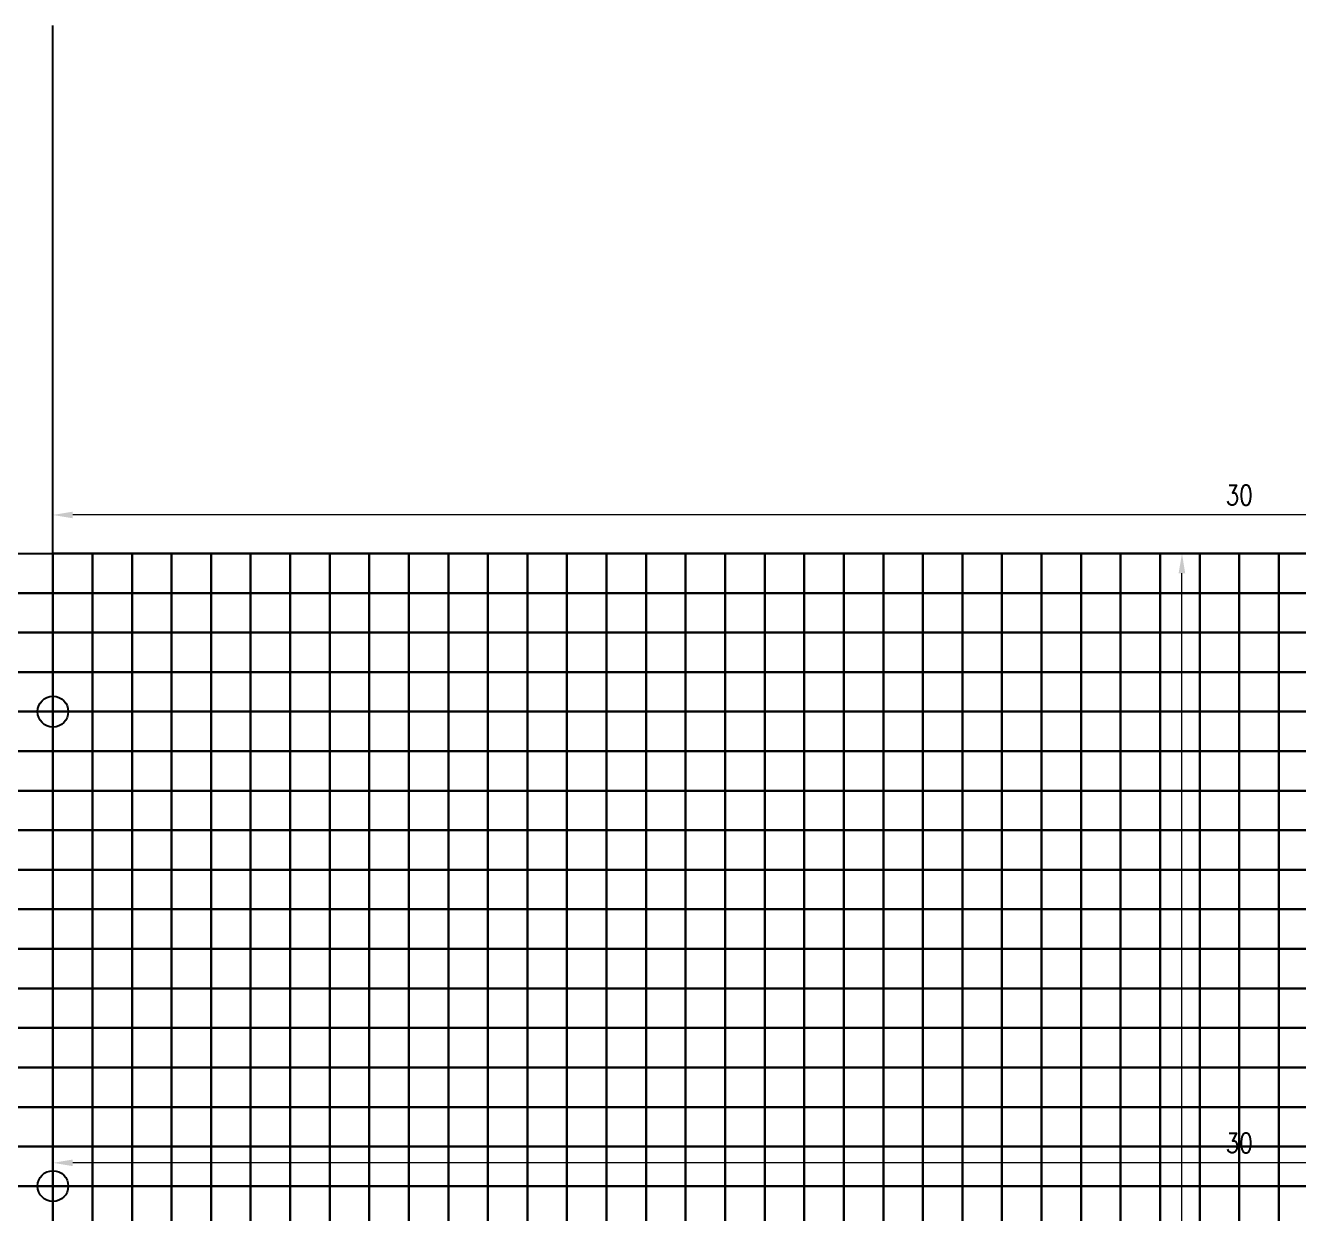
# Model space of a CAD drawing. Header units: millimetres. Extents: x -66 to 79, y -30 to 113.
# Drawn here: x -30.35 to -14.25, y 98.3 to 113.33 of the extents above; entities that cross this region are included whole.
import ezdxf

# ---------------------------------------------------------------- set-up
doc = ezdxf.new("R2010")
doc.units = ezdxf.units.MM
doc.layers.get('Defpoints').update_dxf_attribs({"color": 181})
doc.layers.add('Main_blokcs', color=3, linetype='Continuous')
doc.styles.add('ROMANS', font='ROMANS.shx', dxfattribs={"width": 0.8})
doc.dimstyles.new('DIM_0.1', dxfattribs={"dimscale": 0.1, "dimtxt": 2.5, "dimasz": 2.5, "dimexe": 1.25, "dimexo": 1.25, "dimgap": 1.25, "dimtad": 1, "dimdec": 3, "dimzin": 11, "dimdsep": 46, "dimtxsty": 'ROMANS', "dimcen": 0, "dimclrd": 1, "dimclre": 1, "dimclrt": 7, "dimadec": 4, "dimazin": 3, "dimtfac": 1, "dimtdec": 3, "dimtofl": 0, "dimtmove": 2, "dimatfit": 3, "dimfxl": 1, "dimfrac": 2, "dimtolj": 1, "dimtzin": 11, "dimlwd": 0, "dimlwe": 0, "dimarcsym": 0})

# ---------------------------------------------------------------- blocks, each defined once
blk = doc.blocks.new('*D11')
at = {"color": 1, "lineweight": 0, "transparency": 16777216}
for p, q in [((-15.125, 106.651), (-15.849, 106.651)), ((-15.724, 76.401), (-15.724, 106.401)), ((-15.125, 76.151), (-15.849, 76.151))]:
    blk.add_line(p, q, dxfattribs=at)
at = {"color": 1, "transparency": 16777216}
for points in [[(-15.766, 106.401), (-15.683, 106.401), (-15.724, 106.651)], [(-15.766, 76.401), (-15.683, 76.401), (-15.724, 76.151)]]:
    blk.add_solid(points, dxfattribs=at)
at = {"layer": 'Defpoints', "color": 0, "transparency": 16777216}
for p in [(-15.724, 106.651), (-15, 106.651), (-15, 76.151)]:
    blk.add_point(p, dxfattribs=at)
at = {"color": 7, "transparency": 16777216, "insert": (-15.974, 91.401), "char_height": 0.25, "attachment_point": 5, "rotation": 90, "style": 'ROMANS'}
blk.add_mtext('\\A1;30.5', dxfattribs=at)
blk = doc.blocks.new('*D28')
at = {"color": 1, "lineweight": 0, "transparency": 16777216}
for p, q in [((-30, 106.776), (-30, 107.263)), ((0, 106.776), (0, 107.263)), ((-0.25, 107.138), (-29.75, 107.138))]:
    blk.add_line(p, q, dxfattribs=at)
at = {"color": 1, "transparency": 16777216}
for points in [[(-29.75, 107.18), (-29.75, 107.096), (-30, 107.138)], [(-0.25, 107.18), (-0.25, 107.096), (0, 107.138)]]:
    blk.add_solid(points, dxfattribs=at)
at = {"layer": 'Defpoints', "color": 0, "transparency": 16777216}
for p in [(-30, 107.138), (-30, 106.651), (0, 106.651)]:
    blk.add_point(p, dxfattribs=at)
at = {"color": 7, "transparency": 16777216, "insert": (-15, 107.388), "char_height": 0.25, "attachment_point": 5, "style": 'ROMANS'}
blk.add_mtext('\\A1;30', dxfattribs=at)
blk = doc.blocks.new('*D29')
at = {"color": 1, "lineweight": 0, "transparency": 16777216}
for p, q in [((-30, 98.776), (-30, 99.07)), ((0, 98.776), (0, 99.07)), ((-0.25, 98.945), (-29.75, 98.945))]:
    blk.add_line(p, q, dxfattribs=at)
at = {"color": 1, "transparency": 16777216}
for points in [[(-29.75, 98.986), (-29.75, 98.903), (-30, 98.945)], [(-0.25, 98.986), (-0.25, 98.903), (0, 98.945)]]:
    blk.add_solid(points, dxfattribs=at)
at = {"layer": 'Defpoints', "color": 0, "transparency": 16777216}
for p in [(-30, 98.945), (-30, 98.651), (0, 98.651)]:
    blk.add_point(p, dxfattribs=at)
at = {"color": 7, "transparency": 16777216, "insert": (-15, 99.195), "char_height": 0.25, "attachment_point": 5, "style": 'ROMANS'}
blk.add_mtext('\\A1;30', dxfattribs=at)

msp = doc.modelspace()

# ---------------------------------------------------------------- linework, layer by layer
for points in [[(-30.5, 106.6508), (-30, 106.6508), (-30, 106.1508), (-30.5, 106.1508)], [(-30, 106.6508), (-29.5, 106.6508), (-29.5, 106.1508), (-30, 106.1508)], [(-29.5, 106.6508), (-29, 106.6508), (-29, 106.1508), (-29.5, 106.1508)], [(-29, 106.6508), (-28.5, 106.6508), (-28.5, 106.1508), (-29, 106.1508)], [(-28.5, 106.6508), (-28, 106.6508), (-28, 106.1508), (-28.5, 106.1508)], [(-28, 106.6508), (-27.5, 106.6508), (-27.5, 106.1508), (-28, 106.1508)], [(-27.5, 106.6508), (-27, 106.6508), (-27, 106.1508), (-27.5, 106.1508)], [(-27, 106.6508), (-26.5, 106.6508), (-26.5, 106.1508), (-27, 106.1508)], [(-26.5, 106.6508), (-26, 106.6508), (-26, 106.1508), (-26.5, 106.1508)], [(-26, 106.6508), (-25.5, 106.6508), (-25.5, 106.1508), (-26, 106.1508)], [(-25.5, 106.6508), (-25, 106.6508), (-25, 106.1508), (-25.5, 106.1508)], [(-25, 106.6508), (-24.5, 106.6508), (-24.5, 106.1508), (-25, 106.1508)], [(-24.5, 106.6508), (-24, 106.6508), (-24, 106.1508), (-24.5, 106.1508)], [(-24, 106.6508), (-23.5, 106.6508), (-23.5, 106.1508), (-24, 106.1508)], [(-23.5, 106.6508), (-23, 106.6508), (-23, 106.1508), (-23.5, 106.1508)], [(-23, 106.6508), (-22.5, 106.6508), (-22.5, 106.1508), (-23, 106.1508)], [(-22.5, 106.6508), (-22, 106.6508), (-22, 106.1508), (-22.5, 106.1508)], [(-22, 106.6508), (-21.5, 106.6508), (-21.5, 106.1508), (-22, 106.1508)], [(-21.5, 106.6508), (-21, 106.6508), (-21, 106.1508), (-21.5, 106.1508)], [(-21, 106.6508), (-20.5, 106.6508), (-20.5, 106.1508), (-21, 106.1508)], [(-20.5, 106.6508), (-20, 106.6508), (-20, 106.1508), (-20.5, 106.1508)], [(-20, 106.6508), (-19.5, 106.6508), (-19.5, 106.1508), (-20, 106.1508)], [(-19.5, 106.6508), (-19, 106.6508), (-19, 106.1508), (-19.5, 106.1508)], [(-19, 106.6508), (-18.5, 106.6508), (-18.5, 106.1508), (-19, 106.1508)], [(-18.5, 106.6508), (-18, 106.6508), (-18, 106.1508), (-18.5, 106.1508)], [(-18, 106.6508), (-17.5, 106.6508), (-17.5, 106.1508), (-18, 106.1508)], [(-17.5, 106.6508), (-17, 106.6508), (-17, 106.1508), (-17.5, 106.1508)], [(-17, 106.6508), (-16.5, 106.6508), (-16.5, 106.1508), (-17, 106.1508)], [(-16.5, 106.6508), (-16, 106.6508), (-16, 106.1508), (-16.5, 106.1508)], [(-16, 106.6508), (-15.5, 106.6508), (-15.5, 106.1508), (-16, 106.1508)], [(-15.5, 106.6508), (-15, 106.6508), (-15, 106.1508), (-15.5, 106.1508)], [(-15, 106.6508), (-14.5, 106.6508), (-14.5, 106.1508), (-15, 106.1508)], [(-14.5, 106.6508), (-14, 106.6508), (-14, 106.1508), (-14.5, 106.1508)], [(-30.5, 106.1508), (-30, 106.1508), (-30, 105.6508), (-30.5, 105.6508)], [(-30, 106.1508), (-29.5, 106.1508), (-29.5, 105.6508), (-30, 105.6508)], [(-29.5, 106.1508), (-29, 106.1508), (-29, 105.6508), (-29.5, 105.6508)], [(-29, 106.1508), (-28.5, 106.1508), (-28.5, 105.6508), (-29, 105.6508)], [(-28.5, 106.1508), (-28, 106.1508), (-28, 105.6508), (-28.5, 105.6508)], [(-28, 106.1508), (-27.5, 106.1508), (-27.5, 105.6508), (-28, 105.6508)], [(-27.5, 106.1508), (-27, 106.1508), (-27, 105.6508), (-27.5, 105.6508)], [(-27, 106.1508), (-26.5, 106.1508), (-26.5, 105.6508), (-27, 105.6508)], [(-26.5, 106.1508), (-26, 106.1508), (-26, 105.6508), (-26.5, 105.6508)], [(-26, 106.1508), (-25.5, 106.1508), (-25.5, 105.6508), (-26, 105.6508)], [(-25.5, 106.1508), (-25, 106.1508), (-25, 105.6508), (-25.5, 105.6508)], [(-25, 106.1508), (-24.5, 106.1508), (-24.5, 105.6508), (-25, 105.6508)], [(-24.5, 106.1508), (-24, 106.1508), (-24, 105.6508), (-24.5, 105.6508)], [(-24, 106.1508), (-23.5, 106.1508), (-23.5, 105.6508), (-24, 105.6508)], [(-23.5, 106.1508), (-23, 106.1508), (-23, 105.6508), (-23.5, 105.6508)], [(-23, 106.1508), (-22.5, 106.1508), (-22.5, 105.6508), (-23, 105.6508)], [(-22.5, 106.1508), (-22, 106.1508), (-22, 105.6508), (-22.5, 105.6508)], [(-22, 106.1508), (-21.5, 106.1508), (-21.5, 105.6508), (-22, 105.6508)], [(-21.5, 106.1508), (-21, 106.1508), (-21, 105.6508), (-21.5, 105.6508)], [(-21, 106.1508), (-20.5, 106.1508), (-20.5, 105.6508), (-21, 105.6508)], [(-20.5, 106.1508), (-20, 106.1508), (-20, 105.6508), (-20.5, 105.6508)], [(-20, 106.1508), (-19.5, 106.1508), (-19.5, 105.6508), (-20, 105.6508)], [(-19.5, 106.1508), (-19, 106.1508), (-19, 105.6508), (-19.5, 105.6508)], [(-19, 106.1508), (-18.5, 106.1508), (-18.5, 105.6508), (-19, 105.6508)], [(-18.5, 106.1508), (-18, 106.1508), (-18, 105.6508), (-18.5, 105.6508)], [(-18, 106.1508), (-17.5, 106.1508), (-17.5, 105.6508), (-18, 105.6508)], [(-17.5, 106.1508), (-17, 106.1508), (-17, 105.6508), (-17.5, 105.6508)], [(-17, 106.1508), (-16.5, 106.1508), (-16.5, 105.6508), (-17, 105.6508)], [(-16.5, 106.1508), (-16, 106.1508), (-16, 105.6508), (-16.5, 105.6508)], [(-16, 106.1508), (-15.5, 106.1508), (-15.5, 105.6508), (-16, 105.6508)], [(-15.5, 106.1508), (-15, 106.1508), (-15, 105.6508), (-15.5, 105.6508)], [(-15, 106.1508), (-14.5, 106.1508), (-14.5, 105.6508), (-15, 105.6508)], [(-14.5, 106.1508), (-14, 106.1508), (-14, 105.6508), (-14.5, 105.6508)], [(-30.5, 105.6508), (-30, 105.6508), (-30, 105.1508), (-30.5, 105.1508)], [(-30, 105.6508), (-29.5, 105.6508), (-29.5, 105.1508), (-30, 105.1508)], [(-29.5, 105.6508), (-29, 105.6508), (-29, 105.1508), (-29.5, 105.1508)], [(-29, 105.6508), (-28.5, 105.6508), (-28.5, 105.1508), (-29, 105.1508)], [(-28.5, 105.6508), (-28, 105.6508), (-28, 105.1508), (-28.5, 105.1508)], [(-28, 105.6508), (-27.5, 105.6508), (-27.5, 105.1508), (-28, 105.1508)], [(-27.5, 105.6508), (-27, 105.6508), (-27, 105.1508), (-27.5, 105.1508)], [(-27, 105.6508), (-26.5, 105.6508), (-26.5, 105.1508), (-27, 105.1508)], [(-26.5, 105.6508), (-26, 105.6508), (-26, 105.1508), (-26.5, 105.1508)], [(-26, 105.6508), (-25.5, 105.6508), (-25.5, 105.1508), (-26, 105.1508)], [(-25.5, 105.6508), (-25, 105.6508), (-25, 105.1508), (-25.5, 105.1508)], [(-25, 105.6508), (-24.5, 105.6508), (-24.5, 105.1508), (-25, 105.1508)], [(-24.5, 105.6508), (-24, 105.6508), (-24, 105.1508), (-24.5, 105.1508)], [(-24, 105.6508), (-23.5, 105.6508), (-23.5, 105.1508), (-24, 105.1508)], [(-23.5, 105.6508), (-23, 105.6508), (-23, 105.1508), (-23.5, 105.1508)], [(-23, 105.6508), (-22.5, 105.6508), (-22.5, 105.1508), (-23, 105.1508)], [(-22.5, 105.6508), (-22, 105.6508), (-22, 105.1508), (-22.5, 105.1508)], [(-22, 105.6508), (-21.5, 105.6508), (-21.5, 105.1508), (-22, 105.1508)], [(-21.5, 105.6508), (-21, 105.6508), (-21, 105.1508), (-21.5, 105.1508)], [(-21, 105.6508), (-20.5, 105.6508), (-20.5, 105.1508), (-21, 105.1508)], [(-20.5, 105.6508), (-20, 105.6508), (-20, 105.1508), (-20.5, 105.1508)], [(-20, 105.6508), (-19.5, 105.6508), (-19.5, 105.1508), (-20, 105.1508)], [(-19.5, 105.6508), (-19, 105.6508), (-19, 105.1508), (-19.5, 105.1508)], [(-19, 105.6508), (-18.5, 105.6508), (-18.5, 105.1508), (-19, 105.1508)], [(-18.5, 105.6508), (-18, 105.6508), (-18, 105.1508), (-18.5, 105.1508)], [(-18, 105.6508), (-17.5, 105.6508), (-17.5, 105.1508), (-18, 105.1508)], [(-17.5, 105.6508), (-17, 105.6508), (-17, 105.1508), (-17.5, 105.1508)], [(-17, 105.6508), (-16.5, 105.6508), (-16.5, 105.1508), (-17, 105.1508)], [(-16.5, 105.6508), (-16, 105.6508), (-16, 105.1508), (-16.5, 105.1508)], [(-16, 105.6508), (-15.5, 105.6508), (-15.5, 105.1508), (-16, 105.1508)], [(-15.5, 105.6508), (-15, 105.6508), (-15, 105.1508), (-15.5, 105.1508)], [(-15, 105.6508), (-14.5, 105.6508), (-14.5, 105.1508), (-15, 105.1508)], [(-14.5, 105.6508), (-14, 105.6508), (-14, 105.1508), (-14.5, 105.1508)], [(-30.5, 105.1508), (-30, 105.1508), (-30, 104.6508), (-30.5, 104.6508)], [(-30, 105.1508), (-29.5, 105.1508), (-29.5, 104.6508), (-30, 104.6508)], [(-29.5, 105.1508), (-29, 105.1508), (-29, 104.6508), (-29.5, 104.6508)], [(-29, 105.1508), (-28.5, 105.1508), (-28.5, 104.6508), (-29, 104.6508)], [(-28.5, 105.1508), (-28, 105.1508), (-28, 104.6508), (-28.5, 104.6508)], [(-28, 105.1508), (-27.5, 105.1508), (-27.5, 104.6508), (-28, 104.6508)], [(-27.5, 105.1508), (-27, 105.1508), (-27, 104.6508), (-27.5, 104.6508)], [(-27, 105.1508), (-26.5, 105.1508), (-26.5, 104.6508), (-27, 104.6508)], [(-26.5, 105.1508), (-26, 105.1508), (-26, 104.6508), (-26.5, 104.6508)], [(-26, 105.1508), (-25.5, 105.1508), (-25.5, 104.6508), (-26, 104.6508)], [(-25.5, 105.1508), (-25, 105.1508), (-25, 104.6508), (-25.5, 104.6508)], [(-25, 105.1508), (-24.5, 105.1508), (-24.5, 104.6508), (-25, 104.6508)], [(-24.5, 105.1508), (-24, 105.1508), (-24, 104.6508), (-24.5, 104.6508)], [(-24, 105.1508), (-23.5, 105.1508), (-23.5, 104.6508), (-24, 104.6508)], [(-23.5, 105.1508), (-23, 105.1508), (-23, 104.6508), (-23.5, 104.6508)], [(-23, 105.1508), (-22.5, 105.1508), (-22.5, 104.6508), (-23, 104.6508)], [(-22.5, 105.1508), (-22, 105.1508), (-22, 104.6508), (-22.5, 104.6508)], [(-22, 105.1508), (-21.5, 105.1508), (-21.5, 104.6508), (-22, 104.6508)], [(-21.5, 105.1508), (-21, 105.1508), (-21, 104.6508), (-21.5, 104.6508)], [(-21, 105.1508), (-20.5, 105.1508), (-20.5, 104.6508), (-21, 104.6508)], [(-20.5, 105.1508), (-20, 105.1508), (-20, 104.6508), (-20.5, 104.6508)], [(-20, 105.1508), (-19.5, 105.1508), (-19.5, 104.6508), (-20, 104.6508)], [(-19.5, 105.1508), (-19, 105.1508), (-19, 104.6508), (-19.5, 104.6508)], [(-19, 105.1508), (-18.5, 105.1508), (-18.5, 104.6508), (-19, 104.6508)], [(-18.5, 105.1508), (-18, 105.1508), (-18, 104.6508), (-18.5, 104.6508)], [(-18, 105.1508), (-17.5, 105.1508), (-17.5, 104.6508), (-18, 104.6508)], [(-17.5, 105.1508), (-17, 105.1508), (-17, 104.6508), (-17.5, 104.6508)], [(-17, 105.1508), (-16.5, 105.1508), (-16.5, 104.6508), (-17, 104.6508)], [(-16.5, 105.1508), (-16, 105.1508), (-16, 104.6508), (-16.5, 104.6508)], [(-16, 105.1508), (-15.5, 105.1508), (-15.5, 104.6508), (-16, 104.6508)], [(-15.5, 105.1508), (-15, 105.1508), (-15, 104.6508), (-15.5, 104.6508)], [(-15, 105.1508), (-14.5, 105.1508), (-14.5, 104.6508), (-15, 104.6508)], [(-14.5, 105.1508), (-14, 105.1508), (-14, 104.6508), (-14.5, 104.6508)], [(-30.5, 104.6508), (-30, 104.6508), (-30, 104.1508), (-30.5, 104.1508)], [(-30, 104.6508), (-29.5, 104.6508), (-29.5, 104.1508), (-30, 104.1508)], [(-29.5, 104.6508), (-29, 104.6508), (-29, 104.1508), (-29.5, 104.1508)], [(-29, 104.6508), (-28.5, 104.6508), (-28.5, 104.1508), (-29, 104.1508)], [(-28.5, 104.6508), (-28, 104.6508), (-28, 104.1508), (-28.5, 104.1508)], [(-28, 104.6508), (-27.5, 104.6508), (-27.5, 104.1508), (-28, 104.1508)], [(-27.5, 104.6508), (-27, 104.6508), (-27, 104.1508), (-27.5, 104.1508)], [(-27, 104.6508), (-26.5, 104.6508), (-26.5, 104.1508), (-27, 104.1508)], [(-26.5, 104.6508), (-26, 104.6508), (-26, 104.1508), (-26.5, 104.1508)], [(-26, 104.6508), (-25.5, 104.6508), (-25.5, 104.1508), (-26, 104.1508)], [(-25.5, 104.6508), (-25, 104.6508), (-25, 104.1508), (-25.5, 104.1508)], [(-25, 104.6508), (-24.5, 104.6508), (-24.5, 104.1508), (-25, 104.1508)], [(-24.5, 104.6508), (-24, 104.6508), (-24, 104.1508), (-24.5, 104.1508)], [(-24, 104.6508), (-23.5, 104.6508), (-23.5, 104.1508), (-24, 104.1508)], [(-23.5, 104.6508), (-23, 104.6508), (-23, 104.1508), (-23.5, 104.1508)], [(-23, 104.6508), (-22.5, 104.6508), (-22.5, 104.1508), (-23, 104.1508)], [(-22.5, 104.6508), (-22, 104.6508), (-22, 104.1508), (-22.5, 104.1508)], [(-22, 104.6508), (-21.5, 104.6508), (-21.5, 104.1508), (-22, 104.1508)], [(-21.5, 104.6508), (-21, 104.6508), (-21, 104.1508), (-21.5, 104.1508)], [(-21, 104.6508), (-20.5, 104.6508), (-20.5, 104.1508), (-21, 104.1508)], [(-20.5, 104.6508), (-20, 104.6508), (-20, 104.1508), (-20.5, 104.1508)], [(-20, 104.6508), (-19.5, 104.6508), (-19.5, 104.1508), (-20, 104.1508)], [(-19.5, 104.6508), (-19, 104.6508), (-19, 104.1508), (-19.5, 104.1508)], [(-19, 104.6508), (-18.5, 104.6508), (-18.5, 104.1508), (-19, 104.1508)], [(-18.5, 104.6508), (-18, 104.6508), (-18, 104.1508), (-18.5, 104.1508)], [(-18, 104.6508), (-17.5, 104.6508), (-17.5, 104.1508), (-18, 104.1508)], [(-17.5, 104.6508), (-17, 104.6508), (-17, 104.1508), (-17.5, 104.1508)], [(-17, 104.6508), (-16.5, 104.6508), (-16.5, 104.1508), (-17, 104.1508)], [(-16.5, 104.6508), (-16, 104.6508), (-16, 104.1508), (-16.5, 104.1508)], [(-16, 104.6508), (-15.5, 104.6508), (-15.5, 104.1508), (-16, 104.1508)], [(-15.5, 104.6508), (-15, 104.6508), (-15, 104.1508), (-15.5, 104.1508)], [(-15, 104.6508), (-14.5, 104.6508), (-14.5, 104.1508), (-15, 104.1508)], [(-14.5, 104.6508), (-14, 104.6508), (-14, 104.1508), (-14.5, 104.1508)], [(-30.5, 104.1508), (-30, 104.1508), (-30, 103.6508), (-30.5, 103.6508)], [(-30, 104.1508), (-29.5, 104.1508), (-29.5, 103.6508), (-30, 103.6508)], [(-29.5, 104.1508), (-29, 104.1508), (-29, 103.6508), (-29.5, 103.6508)], [(-29, 104.1508), (-28.5, 104.1508), (-28.5, 103.6508), (-29, 103.6508)], [(-28.5, 104.1508), (-28, 104.1508), (-28, 103.6508), (-28.5, 103.6508)], [(-28, 104.1508), (-27.5, 104.1508), (-27.5, 103.6508), (-28, 103.6508)], [(-27.5, 104.1508), (-27, 104.1508), (-27, 103.6508), (-27.5, 103.6508)], [(-27, 104.1508), (-26.5, 104.1508), (-26.5, 103.6508), (-27, 103.6508)], [(-26.5, 104.1508), (-26, 104.1508), (-26, 103.6508), (-26.5, 103.6508)], [(-26, 104.1508), (-25.5, 104.1508), (-25.5, 103.6508), (-26, 103.6508)], [(-25.5, 104.1508), (-25, 104.1508), (-25, 103.6508), (-25.5, 103.6508)], [(-25, 104.1508), (-24.5, 104.1508), (-24.5, 103.6508), (-25, 103.6508)], [(-24.5, 104.1508), (-24, 104.1508), (-24, 103.6508), (-24.5, 103.6508)], [(-24, 104.1508), (-23.5, 104.1508), (-23.5, 103.6508), (-24, 103.6508)], [(-23.5, 104.1508), (-23, 104.1508), (-23, 103.6508), (-23.5, 103.6508)], [(-23, 104.1508), (-22.5, 104.1508), (-22.5, 103.6508), (-23, 103.6508)], [(-22.5, 104.1508), (-22, 104.1508), (-22, 103.6508), (-22.5, 103.6508)], [(-22, 104.1508), (-21.5, 104.1508), (-21.5, 103.6508), (-22, 103.6508)], [(-21.5, 104.1508), (-21, 104.1508), (-21, 103.6508), (-21.5, 103.6508)], [(-21, 104.1508), (-20.5, 104.1508), (-20.5, 103.6508), (-21, 103.6508)], [(-20.5, 104.1508), (-20, 104.1508), (-20, 103.6508), (-20.5, 103.6508)], [(-20, 104.1508), (-19.5, 104.1508), (-19.5, 103.6508), (-20, 103.6508)], [(-19.5, 104.1508), (-19, 104.1508), (-19, 103.6508), (-19.5, 103.6508)], [(-19, 104.1508), (-18.5, 104.1508), (-18.5, 103.6508), (-19, 103.6508)], [(-18.5, 104.1508), (-18, 104.1508), (-18, 103.6508), (-18.5, 103.6508)], [(-18, 104.1508), (-17.5, 104.1508), (-17.5, 103.6508), (-18, 103.6508)], [(-17.5, 104.1508), (-17, 104.1508), (-17, 103.6508), (-17.5, 103.6508)], [(-17, 104.1508), (-16.5, 104.1508), (-16.5, 103.6508), (-17, 103.6508)], [(-16.5, 104.1508), (-16, 104.1508), (-16, 103.6508), (-16.5, 103.6508)], [(-16, 104.1508), (-15.5, 104.1508), (-15.5, 103.6508), (-16, 103.6508)], [(-15.5, 104.1508), (-15, 104.1508), (-15, 103.6508), (-15.5, 103.6508)], [(-15, 104.1508), (-14.5, 104.1508), (-14.5, 103.6508), (-15, 103.6508)], [(-14.5, 104.1508), (-14, 104.1508), (-14, 103.6508), (-14.5, 103.6508)], [(-30.5, 103.6508), (-30, 103.6508), (-30, 103.1508), (-30.5, 103.1508)], [(-30, 103.6508), (-29.5, 103.6508), (-29.5, 103.1508), (-30, 103.1508)], [(-29.5, 103.6508), (-29, 103.6508), (-29, 103.1508), (-29.5, 103.1508)], [(-29, 103.6508), (-28.5, 103.6508), (-28.5, 103.1508), (-29, 103.1508)], [(-28.5, 103.6508), (-28, 103.6508), (-28, 103.1508), (-28.5, 103.1508)], [(-28, 103.6508), (-27.5, 103.6508), (-27.5, 103.1508), (-28, 103.1508)], [(-27.5, 103.6508), (-27, 103.6508), (-27, 103.1508), (-27.5, 103.1508)], [(-27, 103.6508), (-26.5, 103.6508), (-26.5, 103.1508), (-27, 103.1508)], [(-26.5, 103.6508), (-26, 103.6508), (-26, 103.1508), (-26.5, 103.1508)], [(-26, 103.6508), (-25.5, 103.6508), (-25.5, 103.1508), (-26, 103.1508)], [(-25.5, 103.6508), (-25, 103.6508), (-25, 103.1508), (-25.5, 103.1508)], [(-25, 103.6508), (-24.5, 103.6508), (-24.5, 103.1508), (-25, 103.1508)], [(-24.5, 103.6508), (-24, 103.6508), (-24, 103.1508), (-24.5, 103.1508)], [(-24, 103.6508), (-23.5, 103.6508), (-23.5, 103.1508), (-24, 103.1508)], [(-23.5, 103.6508), (-23, 103.6508), (-23, 103.1508), (-23.5, 103.1508)], [(-23, 103.6508), (-22.5, 103.6508), (-22.5, 103.1508), (-23, 103.1508)], [(-22.5, 103.6508), (-22, 103.6508), (-22, 103.1508), (-22.5, 103.1508)], [(-22, 103.6508), (-21.5, 103.6508), (-21.5, 103.1508), (-22, 103.1508)], [(-21.5, 103.6508), (-21, 103.6508), (-21, 103.1508), (-21.5, 103.1508)], [(-21, 103.6508), (-20.5, 103.6508), (-20.5, 103.1508), (-21, 103.1508)], [(-20.5, 103.6508), (-20, 103.6508), (-20, 103.1508), (-20.5, 103.1508)], [(-20, 103.6508), (-19.5, 103.6508), (-19.5, 103.1508), (-20, 103.1508)], [(-19.5, 103.6508), (-19, 103.6508), (-19, 103.1508), (-19.5, 103.1508)], [(-19, 103.6508), (-18.5, 103.6508), (-18.5, 103.1508), (-19, 103.1508)], [(-18.5, 103.6508), (-18, 103.6508), (-18, 103.1508), (-18.5, 103.1508)], [(-18, 103.6508), (-17.5, 103.6508), (-17.5, 103.1508), (-18, 103.1508)], [(-17.5, 103.6508), (-17, 103.6508), (-17, 103.1508), (-17.5, 103.1508)], [(-17, 103.6508), (-16.5, 103.6508), (-16.5, 103.1508), (-17, 103.1508)], [(-16.5, 103.6508), (-16, 103.6508), (-16, 103.1508), (-16.5, 103.1508)], [(-16, 103.6508), (-15.5, 103.6508), (-15.5, 103.1508), (-16, 103.1508)], [(-15.5, 103.6508), (-15, 103.6508), (-15, 103.1508), (-15.5, 103.1508)], [(-15, 103.6508), (-14.5, 103.6508), (-14.5, 103.1508), (-15, 103.1508)], [(-14.5, 103.6508), (-14, 103.6508), (-14, 103.1508), (-14.5, 103.1508)], [(-30.5, 103.1508), (-30, 103.1508), (-30, 102.6508), (-30.5, 102.6508)], [(-30, 103.1508), (-29.5, 103.1508), (-29.5, 102.6508), (-30, 102.6508)], [(-29.5, 103.1508), (-29, 103.1508), (-29, 102.6508), (-29.5, 102.6508)], [(-29, 103.1508), (-28.5, 103.1508), (-28.5, 102.6508), (-29, 102.6508)], [(-28.5, 103.1508), (-28, 103.1508), (-28, 102.6508), (-28.5, 102.6508)], [(-28, 103.1508), (-27.5, 103.1508), (-27.5, 102.6508), (-28, 102.6508)], [(-27.5, 103.1508), (-27, 103.1508), (-27, 102.6508), (-27.5, 102.6508)], [(-27, 103.1508), (-26.5, 103.1508), (-26.5, 102.6508), (-27, 102.6508)], [(-26.5, 103.1508), (-26, 103.1508), (-26, 102.6508), (-26.5, 102.6508)], [(-26, 103.1508), (-25.5, 103.1508), (-25.5, 102.6508), (-26, 102.6508)], [(-25.5, 103.1508), (-25, 103.1508), (-25, 102.6508), (-25.5, 102.6508)], [(-25, 103.1508), (-24.5, 103.1508), (-24.5, 102.6508), (-25, 102.6508)], [(-24.5, 103.1508), (-24, 103.1508), (-24, 102.6508), (-24.5, 102.6508)], [(-24, 103.1508), (-23.5, 103.1508), (-23.5, 102.6508), (-24, 102.6508)], [(-23.5, 103.1508), (-23, 103.1508), (-23, 102.6508), (-23.5, 102.6508)], [(-23, 103.1508), (-22.5, 103.1508), (-22.5, 102.6508), (-23, 102.6508)], [(-22.5, 103.1508), (-22, 103.1508), (-22, 102.6508), (-22.5, 102.6508)], [(-22, 103.1508), (-21.5, 103.1508), (-21.5, 102.6508), (-22, 102.6508)], [(-21.5, 103.1508), (-21, 103.1508), (-21, 102.6508), (-21.5, 102.6508)], [(-21, 103.1508), (-20.5, 103.1508), (-20.5, 102.6508), (-21, 102.6508)], [(-20.5, 103.1508), (-20, 103.1508), (-20, 102.6508), (-20.5, 102.6508)], [(-20, 103.1508), (-19.5, 103.1508), (-19.5, 102.6508), (-20, 102.6508)], [(-19.5, 103.1508), (-19, 103.1508), (-19, 102.6508), (-19.5, 102.6508)], [(-19, 103.1508), (-18.5, 103.1508), (-18.5, 102.6508), (-19, 102.6508)], [(-18.5, 103.1508), (-18, 103.1508), (-18, 102.6508), (-18.5, 102.6508)], [(-18, 103.1508), (-17.5, 103.1508), (-17.5, 102.6508), (-18, 102.6508)], [(-17.5, 103.1508), (-17, 103.1508), (-17, 102.6508), (-17.5, 102.6508)], [(-17, 103.1508), (-16.5, 103.1508), (-16.5, 102.6508), (-17, 102.6508)], [(-16.5, 103.1508), (-16, 103.1508), (-16, 102.6508), (-16.5, 102.6508)], [(-16, 103.1508), (-15.5, 103.1508), (-15.5, 102.6508), (-16, 102.6508)], [(-15.5, 103.1508), (-15, 103.1508), (-15, 102.6508), (-15.5, 102.6508)], [(-15, 103.1508), (-14.5, 103.1508), (-14.5, 102.6508), (-15, 102.6508)], [(-14.5, 103.1508), (-14, 103.1508), (-14, 102.6508), (-14.5, 102.6508)], [(-30.5, 102.6508), (-30, 102.6508), (-30, 102.1508), (-30.5, 102.1508)], [(-30, 102.6508), (-29.5, 102.6508), (-29.5, 102.1508), (-30, 102.1508)], [(-29.5, 102.6508), (-29, 102.6508), (-29, 102.1508), (-29.5, 102.1508)], [(-29, 102.6508), (-28.5, 102.6508), (-28.5, 102.1508), (-29, 102.1508)], [(-28.5, 102.6508), (-28, 102.6508), (-28, 102.1508), (-28.5, 102.1508)], [(-28, 102.6508), (-27.5, 102.6508), (-27.5, 102.1508), (-28, 102.1508)], [(-27.5, 102.6508), (-27, 102.6508), (-27, 102.1508), (-27.5, 102.1508)], [(-27, 102.6508), (-26.5, 102.6508), (-26.5, 102.1508), (-27, 102.1508)], [(-26.5, 102.6508), (-26, 102.6508), (-26, 102.1508), (-26.5, 102.1508)], [(-26, 102.6508), (-25.5, 102.6508), (-25.5, 102.1508), (-26, 102.1508)], [(-25.5, 102.6508), (-25, 102.6508), (-25, 102.1508), (-25.5, 102.1508)], [(-25, 102.6508), (-24.5, 102.6508), (-24.5, 102.1508), (-25, 102.1508)], [(-24.5, 102.6508), (-24, 102.6508), (-24, 102.1508), (-24.5, 102.1508)], [(-24, 102.6508), (-23.5, 102.6508), (-23.5, 102.1508), (-24, 102.1508)], [(-23.5, 102.6508), (-23, 102.6508), (-23, 102.1508), (-23.5, 102.1508)], [(-23, 102.6508), (-22.5, 102.6508), (-22.5, 102.1508), (-23, 102.1508)], [(-22.5, 102.6508), (-22, 102.6508), (-22, 102.1508), (-22.5, 102.1508)], [(-22, 102.6508), (-21.5, 102.6508), (-21.5, 102.1508), (-22, 102.1508)], [(-21.5, 102.6508), (-21, 102.6508), (-21, 102.1508), (-21.5, 102.1508)], [(-21, 102.6508), (-20.5, 102.6508), (-20.5, 102.1508), (-21, 102.1508)], [(-20.5, 102.6508), (-20, 102.6508), (-20, 102.1508), (-20.5, 102.1508)], [(-20, 102.6508), (-19.5, 102.6508), (-19.5, 102.1508), (-20, 102.1508)], [(-19.5, 102.6508), (-19, 102.6508), (-19, 102.1508), (-19.5, 102.1508)], [(-19, 102.6508), (-18.5, 102.6508), (-18.5, 102.1508), (-19, 102.1508)], [(-18.5, 102.6508), (-18, 102.6508), (-18, 102.1508), (-18.5, 102.1508)], [(-18, 102.6508), (-17.5, 102.6508), (-17.5, 102.1508), (-18, 102.1508)], [(-17.5, 102.6508), (-17, 102.6508), (-17, 102.1508), (-17.5, 102.1508)], [(-17, 102.6508), (-16.5, 102.6508), (-16.5, 102.1508), (-17, 102.1508)], [(-16.5, 102.6508), (-16, 102.6508), (-16, 102.1508), (-16.5, 102.1508)], [(-16, 102.6508), (-15.5, 102.6508), (-15.5, 102.1508), (-16, 102.1508)], [(-15.5, 102.6508), (-15, 102.6508), (-15, 102.1508), (-15.5, 102.1508)], [(-15, 102.6508), (-14.5, 102.6508), (-14.5, 102.1508), (-15, 102.1508)], [(-14.5, 102.6508), (-14, 102.6508), (-14, 102.1508), (-14.5, 102.1508)], [(-30.5, 102.1508), (-30, 102.1508), (-30, 101.6508), (-30.5, 101.6508)], [(-30, 102.1508), (-29.5, 102.1508), (-29.5, 101.6508), (-30, 101.6508)], [(-29.5, 102.1508), (-29, 102.1508), (-29, 101.6508), (-29.5, 101.6508)], [(-29, 102.1508), (-28.5, 102.1508), (-28.5, 101.6508), (-29, 101.6508)], [(-28.5, 102.1508), (-28, 102.1508), (-28, 101.6508), (-28.5, 101.6508)], [(-28, 102.1508), (-27.5, 102.1508), (-27.5, 101.6508), (-28, 101.6508)], [(-27.5, 102.1508), (-27, 102.1508), (-27, 101.6508), (-27.5, 101.6508)], [(-27, 102.1508), (-26.5, 102.1508), (-26.5, 101.6508), (-27, 101.6508)], [(-26.5, 102.1508), (-26, 102.1508), (-26, 101.6508), (-26.5, 101.6508)], [(-26, 102.1508), (-25.5, 102.1508), (-25.5, 101.6508), (-26, 101.6508)], [(-25.5, 102.1508), (-25, 102.1508), (-25, 101.6508), (-25.5, 101.6508)], [(-25, 102.1508), (-24.5, 102.1508), (-24.5, 101.6508), (-25, 101.6508)], [(-24.5, 102.1508), (-24, 102.1508), (-24, 101.6508), (-24.5, 101.6508)], [(-24, 102.1508), (-23.5, 102.1508), (-23.5, 101.6508), (-24, 101.6508)], [(-23.5, 102.1508), (-23, 102.1508), (-23, 101.6508), (-23.5, 101.6508)], [(-23, 102.1508), (-22.5, 102.1508), (-22.5, 101.6508), (-23, 101.6508)], [(-22.5, 102.1508), (-22, 102.1508), (-22, 101.6508), (-22.5, 101.6508)], [(-22, 102.1508), (-21.5, 102.1508), (-21.5, 101.6508), (-22, 101.6508)], [(-21.5, 102.1508), (-21, 102.1508), (-21, 101.6508), (-21.5, 101.6508)], [(-21, 102.1508), (-20.5, 102.1508), (-20.5, 101.6508), (-21, 101.6508)], [(-20.5, 102.1508), (-20, 102.1508), (-20, 101.6508), (-20.5, 101.6508)], [(-20, 102.1508), (-19.5, 102.1508), (-19.5, 101.6508), (-20, 101.6508)], [(-19.5, 102.1508), (-19, 102.1508), (-19, 101.6508), (-19.5, 101.6508)], [(-19, 102.1508), (-18.5, 102.1508), (-18.5, 101.6508), (-19, 101.6508)], [(-18.5, 102.1508), (-18, 102.1508), (-18, 101.6508), (-18.5, 101.6508)], [(-18, 102.1508), (-17.5, 102.1508), (-17.5, 101.6508), (-18, 101.6508)], [(-17.5, 102.1508), (-17, 102.1508), (-17, 101.6508), (-17.5, 101.6508)], [(-17, 102.1508), (-16.5, 102.1508), (-16.5, 101.6508), (-17, 101.6508)], [(-16.5, 102.1508), (-16, 102.1508), (-16, 101.6508), (-16.5, 101.6508)], [(-16, 102.1508), (-15.5, 102.1508), (-15.5, 101.6508), (-16, 101.6508)], [(-15.5, 102.1508), (-15, 102.1508), (-15, 101.6508), (-15.5, 101.6508)], [(-15, 102.1508), (-14.5, 102.1508), (-14.5, 101.6508), (-15, 101.6508)], [(-14.5, 102.1508), (-14, 102.1508), (-14, 101.6508), (-14.5, 101.6508)], [(-30.5, 101.6508), (-30, 101.6508), (-30, 101.1508), (-30.5, 101.1508)], [(-30, 101.6508), (-29.5, 101.6508), (-29.5, 101.1508), (-30, 101.1508)], [(-29.5, 101.6508), (-29, 101.6508), (-29, 101.1508), (-29.5, 101.1508)], [(-29, 101.6508), (-28.5, 101.6508), (-28.5, 101.1508), (-29, 101.1508)], [(-28.5, 101.6508), (-28, 101.6508), (-28, 101.1508), (-28.5, 101.1508)], [(-28, 101.6508), (-27.5, 101.6508), (-27.5, 101.1508), (-28, 101.1508)], [(-27.5, 101.6508), (-27, 101.6508), (-27, 101.1508), (-27.5, 101.1508)], [(-27, 101.6508), (-26.5, 101.6508), (-26.5, 101.1508), (-27, 101.1508)], [(-26.5, 101.6508), (-26, 101.6508), (-26, 101.1508), (-26.5, 101.1508)], [(-26, 101.6508), (-25.5, 101.6508), (-25.5, 101.1508), (-26, 101.1508)], [(-25.5, 101.6508), (-25, 101.6508), (-25, 101.1508), (-25.5, 101.1508)], [(-25, 101.6508), (-24.5, 101.6508), (-24.5, 101.1508), (-25, 101.1508)], [(-24.5, 101.6508), (-24, 101.6508), (-24, 101.1508), (-24.5, 101.1508)], [(-24, 101.6508), (-23.5, 101.6508), (-23.5, 101.1508), (-24, 101.1508)], [(-23.5, 101.6508), (-23, 101.6508), (-23, 101.1508), (-23.5, 101.1508)], [(-23, 101.6508), (-22.5, 101.6508), (-22.5, 101.1508), (-23, 101.1508)], [(-22.5, 101.6508), (-22, 101.6508), (-22, 101.1508), (-22.5, 101.1508)], [(-22, 101.6508), (-21.5, 101.6508), (-21.5, 101.1508), (-22, 101.1508)], [(-21.5, 101.6508), (-21, 101.6508), (-21, 101.1508), (-21.5, 101.1508)], [(-21, 101.6508), (-20.5, 101.6508), (-20.5, 101.1508), (-21, 101.1508)], [(-20.5, 101.6508), (-20, 101.6508), (-20, 101.1508), (-20.5, 101.1508)], [(-20, 101.6508), (-19.5, 101.6508), (-19.5, 101.1508), (-20, 101.1508)], [(-19.5, 101.6508), (-19, 101.6508), (-19, 101.1508), (-19.5, 101.1508)], [(-19, 101.6508), (-18.5, 101.6508), (-18.5, 101.1508), (-19, 101.1508)], [(-18.5, 101.6508), (-18, 101.6508), (-18, 101.1508), (-18.5, 101.1508)], [(-18, 101.6508), (-17.5, 101.6508), (-17.5, 101.1508), (-18, 101.1508)], [(-17.5, 101.6508), (-17, 101.6508), (-17, 101.1508), (-17.5, 101.1508)], [(-17, 101.6508), (-16.5, 101.6508), (-16.5, 101.1508), (-17, 101.1508)], [(-16.5, 101.6508), (-16, 101.6508), (-16, 101.1508), (-16.5, 101.1508)], [(-16, 101.6508), (-15.5, 101.6508), (-15.5, 101.1508), (-16, 101.1508)], [(-15.5, 101.6508), (-15, 101.6508), (-15, 101.1508), (-15.5, 101.1508)], [(-15, 101.6508), (-14.5, 101.6508), (-14.5, 101.1508), (-15, 101.1508)], [(-14.5, 101.6508), (-14, 101.6508), (-14, 101.1508), (-14.5, 101.1508)], [(-30.5, 101.1508), (-30, 101.1508), (-30, 100.6508), (-30.5, 100.6508)], [(-30, 101.1508), (-29.5, 101.1508), (-29.5, 100.6508), (-30, 100.6508)], [(-29.5, 101.1508), (-29, 101.1508), (-29, 100.6508), (-29.5, 100.6508)], [(-29, 101.1508), (-28.5, 101.1508), (-28.5, 100.6508), (-29, 100.6508)], [(-28.5, 101.1508), (-28, 101.1508), (-28, 100.6508), (-28.5, 100.6508)], [(-28, 101.1508), (-27.5, 101.1508), (-27.5, 100.6508), (-28, 100.6508)], [(-27.5, 101.1508), (-27, 101.1508), (-27, 100.6508), (-27.5, 100.6508)], [(-27, 101.1508), (-26.5, 101.1508), (-26.5, 100.6508), (-27, 100.6508)], [(-26.5, 101.1508), (-26, 101.1508), (-26, 100.6508), (-26.5, 100.6508)], [(-26, 101.1508), (-25.5, 101.1508), (-25.5, 100.6508), (-26, 100.6508)], [(-25.5, 101.1508), (-25, 101.1508), (-25, 100.6508), (-25.5, 100.6508)], [(-25, 101.1508), (-24.5, 101.1508), (-24.5, 100.6508), (-25, 100.6508)], [(-24.5, 101.1508), (-24, 101.1508), (-24, 100.6508), (-24.5, 100.6508)], [(-24, 101.1508), (-23.5, 101.1508), (-23.5, 100.6508), (-24, 100.6508)], [(-23.5, 101.1508), (-23, 101.1508), (-23, 100.6508), (-23.5, 100.6508)], [(-23, 101.1508), (-22.5, 101.1508), (-22.5, 100.6508), (-23, 100.6508)], [(-22.5, 101.1508), (-22, 101.1508), (-22, 100.6508), (-22.5, 100.6508)], [(-22, 101.1508), (-21.5, 101.1508), (-21.5, 100.6508), (-22, 100.6508)], [(-21.5, 101.1508), (-21, 101.1508), (-21, 100.6508), (-21.5, 100.6508)], [(-21, 101.1508), (-20.5, 101.1508), (-20.5, 100.6508), (-21, 100.6508)], [(-20.5, 101.1508), (-20, 101.1508), (-20, 100.6508), (-20.5, 100.6508)], [(-20, 101.1508), (-19.5, 101.1508), (-19.5, 100.6508), (-20, 100.6508)], [(-19.5, 101.1508), (-19, 101.1508), (-19, 100.6508), (-19.5, 100.6508)], [(-19, 101.1508), (-18.5, 101.1508), (-18.5, 100.6508), (-19, 100.6508)], [(-18.5, 101.1508), (-18, 101.1508), (-18, 100.6508), (-18.5, 100.6508)], [(-18, 101.1508), (-17.5, 101.1508), (-17.5, 100.6508), (-18, 100.6508)], [(-17.5, 101.1508), (-17, 101.1508), (-17, 100.6508), (-17.5, 100.6508)], [(-17, 101.1508), (-16.5, 101.1508), (-16.5, 100.6508), (-17, 100.6508)], [(-16.5, 101.1508), (-16, 101.1508), (-16, 100.6508), (-16.5, 100.6508)], [(-16, 101.1508), (-15.5, 101.1508), (-15.5, 100.6508), (-16, 100.6508)], [(-15.5, 101.1508), (-15, 101.1508), (-15, 100.6508), (-15.5, 100.6508)], [(-15, 101.1508), (-14.5, 101.1508), (-14.5, 100.6508), (-15, 100.6508)], [(-14.5, 101.1508), (-14, 101.1508), (-14, 100.6508), (-14.5, 100.6508)], [(-30.5, 100.6508), (-30, 100.6508), (-30, 100.1508), (-30.5, 100.1508)], [(-30, 100.6508), (-29.5, 100.6508), (-29.5, 100.1508), (-30, 100.1508)], [(-29.5, 100.6508), (-29, 100.6508), (-29, 100.1508), (-29.5, 100.1508)], [(-29, 100.6508), (-28.5, 100.6508), (-28.5, 100.1508), (-29, 100.1508)], [(-28.5, 100.6508), (-28, 100.6508), (-28, 100.1508), (-28.5, 100.1508)], [(-28, 100.6508), (-27.5, 100.6508), (-27.5, 100.1508), (-28, 100.1508)], [(-27.5, 100.6508), (-27, 100.6508), (-27, 100.1508), (-27.5, 100.1508)], [(-27, 100.6508), (-26.5, 100.6508), (-26.5, 100.1508), (-27, 100.1508)], [(-26.5, 100.6508), (-26, 100.6508), (-26, 100.1508), (-26.5, 100.1508)], [(-26, 100.6508), (-25.5, 100.6508), (-25.5, 100.1508), (-26, 100.1508)], [(-25.5, 100.6508), (-25, 100.6508), (-25, 100.1508), (-25.5, 100.1508)], [(-25, 100.6508), (-24.5, 100.6508), (-24.5, 100.1508), (-25, 100.1508)], [(-24.5, 100.6508), (-24, 100.6508), (-24, 100.1508), (-24.5, 100.1508)], [(-24, 100.6508), (-23.5, 100.6508), (-23.5, 100.1508), (-24, 100.1508)], [(-23.5, 100.6508), (-23, 100.6508), (-23, 100.1508), (-23.5, 100.1508)], [(-23, 100.6508), (-22.5, 100.6508), (-22.5, 100.1508), (-23, 100.1508)], [(-22.5, 100.6508), (-22, 100.6508), (-22, 100.1508), (-22.5, 100.1508)], [(-22, 100.6508), (-21.5, 100.6508), (-21.5, 100.1508), (-22, 100.1508)], [(-21.5, 100.6508), (-21, 100.6508), (-21, 100.1508), (-21.5, 100.1508)], [(-21, 100.6508), (-20.5, 100.6508), (-20.5, 100.1508), (-21, 100.1508)], [(-20.5, 100.6508), (-20, 100.6508), (-20, 100.1508), (-20.5, 100.1508)], [(-20, 100.6508), (-19.5, 100.6508), (-19.5, 100.1508), (-20, 100.1508)], [(-19.5, 100.6508), (-19, 100.6508), (-19, 100.1508), (-19.5, 100.1508)], [(-19, 100.6508), (-18.5, 100.6508), (-18.5, 100.1508), (-19, 100.1508)], [(-18.5, 100.6508), (-18, 100.6508), (-18, 100.1508), (-18.5, 100.1508)], [(-18, 100.6508), (-17.5, 100.6508), (-17.5, 100.1508), (-18, 100.1508)], [(-17.5, 100.6508), (-17, 100.6508), (-17, 100.1508), (-17.5, 100.1508)], [(-17, 100.6508), (-16.5, 100.6508), (-16.5, 100.1508), (-17, 100.1508)], [(-16.5, 100.6508), (-16, 100.6508), (-16, 100.1508), (-16.5, 100.1508)], [(-16, 100.6508), (-15.5, 100.6508), (-15.5, 100.1508), (-16, 100.1508)], [(-15.5, 100.6508), (-15, 100.6508), (-15, 100.1508), (-15.5, 100.1508)], [(-15, 100.6508), (-14.5, 100.6508), (-14.5, 100.1508), (-15, 100.1508)], [(-14.5, 100.6508), (-14, 100.6508), (-14, 100.1508), (-14.5, 100.1508)], [(-30.5, 100.1508), (-30, 100.1508), (-30, 99.6508), (-30.5, 99.6508)], [(-30, 100.1508), (-29.5, 100.1508), (-29.5, 99.6508), (-30, 99.6508)], [(-29.5, 100.1508), (-29, 100.1508), (-29, 99.6508), (-29.5, 99.6508)], [(-29, 100.1508), (-28.5, 100.1508), (-28.5, 99.6508), (-29, 99.6508)], [(-28.5, 100.1508), (-28, 100.1508), (-28, 99.6508), (-28.5, 99.6508)], [(-28, 100.1508), (-27.5, 100.1508), (-27.5, 99.6508), (-28, 99.6508)], [(-27.5, 100.1508), (-27, 100.1508), (-27, 99.6508), (-27.5, 99.6508)], [(-27, 100.1508), (-26.5, 100.1508), (-26.5, 99.6508), (-27, 99.6508)], [(-26.5, 100.1508), (-26, 100.1508), (-26, 99.6508), (-26.5, 99.6508)], [(-26, 100.1508), (-25.5, 100.1508), (-25.5, 99.6508), (-26, 99.6508)], [(-25.5, 100.1508), (-25, 100.1508), (-25, 99.6508), (-25.5, 99.6508)], [(-25, 100.1508), (-24.5, 100.1508), (-24.5, 99.6508), (-25, 99.6508)], [(-24.5, 100.1508), (-24, 100.1508), (-24, 99.6508), (-24.5, 99.6508)], [(-24, 100.1508), (-23.5, 100.1508), (-23.5, 99.6508), (-24, 99.6508)], [(-23.5, 100.1508), (-23, 100.1508), (-23, 99.6508), (-23.5, 99.6508)], [(-23, 100.1508), (-22.5, 100.1508), (-22.5, 99.6508), (-23, 99.6508)], [(-22.5, 100.1508), (-22, 100.1508), (-22, 99.6508), (-22.5, 99.6508)], [(-22, 100.1508), (-21.5, 100.1508), (-21.5, 99.6508), (-22, 99.6508)], [(-21.5, 100.1508), (-21, 100.1508), (-21, 99.6508), (-21.5, 99.6508)], [(-21, 100.1508), (-20.5, 100.1508), (-20.5, 99.6508), (-21, 99.6508)], [(-20.5, 100.1508), (-20, 100.1508), (-20, 99.6508), (-20.5, 99.6508)], [(-20, 100.1508), (-19.5, 100.1508), (-19.5, 99.6508), (-20, 99.6508)], [(-19.5, 100.1508), (-19, 100.1508), (-19, 99.6508), (-19.5, 99.6508)], [(-19, 100.1508), (-18.5, 100.1508), (-18.5, 99.6508), (-19, 99.6508)], [(-18.5, 100.1508), (-18, 100.1508), (-18, 99.6508), (-18.5, 99.6508)], [(-18, 100.1508), (-17.5, 100.1508), (-17.5, 99.6508), (-18, 99.6508)], [(-17.5, 100.1508), (-17, 100.1508), (-17, 99.6508), (-17.5, 99.6508)], [(-17, 100.1508), (-16.5, 100.1508), (-16.5, 99.6508), (-17, 99.6508)], [(-16.5, 100.1508), (-16, 100.1508), (-16, 99.6508), (-16.5, 99.6508)], [(-16, 100.1508), (-15.5, 100.1508), (-15.5, 99.6508), (-16, 99.6508)], [(-15.5, 100.1508), (-15, 100.1508), (-15, 99.6508), (-15.5, 99.6508)], [(-15, 100.1508), (-14.5, 100.1508), (-14.5, 99.6508), (-15, 99.6508)], [(-14.5, 100.1508), (-14, 100.1508), (-14, 99.6508), (-14.5, 99.6508)], [(-30.5, 99.6508), (-30, 99.6508), (-30, 99.1508), (-30.5, 99.1508)], [(-30, 99.6508), (-29.5, 99.6508), (-29.5, 99.1508), (-30, 99.1508)], [(-29.5, 99.6508), (-29, 99.6508), (-29, 99.1508), (-29.5, 99.1508)], [(-29, 99.6508), (-28.5, 99.6508), (-28.5, 99.1508), (-29, 99.1508)], [(-28.5, 99.6508), (-28, 99.6508), (-28, 99.1508), (-28.5, 99.1508)], [(-28, 99.6508), (-27.5, 99.6508), (-27.5, 99.1508), (-28, 99.1508)], [(-27.5, 99.6508), (-27, 99.6508), (-27, 99.1508), (-27.5, 99.1508)], [(-27, 99.6508), (-26.5, 99.6508), (-26.5, 99.1508), (-27, 99.1508)], [(-26.5, 99.6508), (-26, 99.6508), (-26, 99.1508), (-26.5, 99.1508)], [(-26, 99.6508), (-25.5, 99.6508), (-25.5, 99.1508), (-26, 99.1508)], [(-25.5, 99.6508), (-25, 99.6508), (-25, 99.1508), (-25.5, 99.1508)], [(-25, 99.6508), (-24.5, 99.6508), (-24.5, 99.1508), (-25, 99.1508)], [(-24.5, 99.6508), (-24, 99.6508), (-24, 99.1508), (-24.5, 99.1508)], [(-24, 99.6508), (-23.5, 99.6508), (-23.5, 99.1508), (-24, 99.1508)], [(-23.5, 99.6508), (-23, 99.6508), (-23, 99.1508), (-23.5, 99.1508)], [(-23, 99.6508), (-22.5, 99.6508), (-22.5, 99.1508), (-23, 99.1508)], [(-22.5, 99.6508), (-22, 99.6508), (-22, 99.1508), (-22.5, 99.1508)], [(-22, 99.6508), (-21.5, 99.6508), (-21.5, 99.1508), (-22, 99.1508)], [(-21.5, 99.6508), (-21, 99.6508), (-21, 99.1508), (-21.5, 99.1508)], [(-21, 99.6508), (-20.5, 99.6508), (-20.5, 99.1508), (-21, 99.1508)], [(-20.5, 99.6508), (-20, 99.6508), (-20, 99.1508), (-20.5, 99.1508)], [(-20, 99.6508), (-19.5, 99.6508), (-19.5, 99.1508), (-20, 99.1508)], [(-19.5, 99.6508), (-19, 99.6508), (-19, 99.1508), (-19.5, 99.1508)], [(-19, 99.6508), (-18.5, 99.6508), (-18.5, 99.1508), (-19, 99.1508)], [(-18.5, 99.6508), (-18, 99.6508), (-18, 99.1508), (-18.5, 99.1508)], [(-18, 99.6508), (-17.5, 99.6508), (-17.5, 99.1508), (-18, 99.1508)], [(-17.5, 99.6508), (-17, 99.6508), (-17, 99.1508), (-17.5, 99.1508)], [(-17, 99.6508), (-16.5, 99.6508), (-16.5, 99.1508), (-17, 99.1508)], [(-16.5, 99.6508), (-16, 99.6508), (-16, 99.1508), (-16.5, 99.1508)], [(-16, 99.6508), (-15.5, 99.6508), (-15.5, 99.1508), (-16, 99.1508)], [(-15.5, 99.6508), (-15, 99.6508), (-15, 99.1508), (-15.5, 99.1508)], [(-15, 99.6508), (-14.5, 99.6508), (-14.5, 99.1508), (-15, 99.1508)], [(-14.5, 99.6508), (-14, 99.6508), (-14, 99.1508), (-14.5, 99.1508)], [(-30.5, 99.1508), (-30, 99.1508), (-30, 98.6508), (-30.5, 98.6508)], [(-30, 99.1508), (-29.5, 99.1508), (-29.5, 98.6508), (-30, 98.6508)], [(-29.5, 99.1508), (-29, 99.1508), (-29, 98.6508), (-29.5, 98.6508)], [(-29, 99.1508), (-28.5, 99.1508), (-28.5, 98.6508), (-29, 98.6508)], [(-28.5, 99.1508), (-28, 99.1508), (-28, 98.6508), (-28.5, 98.6508)], [(-28, 99.1508), (-27.5, 99.1508), (-27.5, 98.6508), (-28, 98.6508)], [(-27.5, 99.1508), (-27, 99.1508), (-27, 98.6508), (-27.5, 98.6508)], [(-27, 99.1508), (-26.5, 99.1508), (-26.5, 98.6508), (-27, 98.6508)], [(-26.5, 99.1508), (-26, 99.1508), (-26, 98.6508), (-26.5, 98.6508)], [(-26, 99.1508), (-25.5, 99.1508), (-25.5, 98.6508), (-26, 98.6508)], [(-25.5, 99.1508), (-25, 99.1508), (-25, 98.6508), (-25.5, 98.6508)], [(-25, 99.1508), (-24.5, 99.1508), (-24.5, 98.6508), (-25, 98.6508)], [(-24.5, 99.1508), (-24, 99.1508), (-24, 98.6508), (-24.5, 98.6508)], [(-24, 99.1508), (-23.5, 99.1508), (-23.5, 98.6508), (-24, 98.6508)], [(-23.5, 99.1508), (-23, 99.1508), (-23, 98.6508), (-23.5, 98.6508)], [(-23, 99.1508), (-22.5, 99.1508), (-22.5, 98.6508), (-23, 98.6508)], [(-22.5, 99.1508), (-22, 99.1508), (-22, 98.6508), (-22.5, 98.6508)], [(-22, 99.1508), (-21.5, 99.1508), (-21.5, 98.6508), (-22, 98.6508)], [(-21.5, 99.1508), (-21, 99.1508), (-21, 98.6508), (-21.5, 98.6508)], [(-21, 99.1508), (-20.5, 99.1508), (-20.5, 98.6508), (-21, 98.6508)], [(-20.5, 99.1508), (-20, 99.1508), (-20, 98.6508), (-20.5, 98.6508)], [(-20, 99.1508), (-19.5, 99.1508), (-19.5, 98.6508), (-20, 98.6508)], [(-19.5, 99.1508), (-19, 99.1508), (-19, 98.6508), (-19.5, 98.6508)], [(-19, 99.1508), (-18.5, 99.1508), (-18.5, 98.6508), (-19, 98.6508)], [(-18.5, 99.1508), (-18, 99.1508), (-18, 98.6508), (-18.5, 98.6508)], [(-18, 99.1508), (-17.5, 99.1508), (-17.5, 98.6508), (-18, 98.6508)], [(-17.5, 99.1508), (-17, 99.1508), (-17, 98.6508), (-17.5, 98.6508)], [(-17, 99.1508), (-16.5, 99.1508), (-16.5, 98.6508), (-17, 98.6508)], [(-16.5, 99.1508), (-16, 99.1508), (-16, 98.6508), (-16.5, 98.6508)], [(-16, 99.1508), (-15.5, 99.1508), (-15.5, 98.6508), (-16, 98.6508)], [(-15.5, 99.1508), (-15, 99.1508), (-15, 98.6508), (-15.5, 98.6508)], [(-15, 99.1508), (-14.5, 99.1508), (-14.5, 98.6508), (-15, 98.6508)], [(-14.5, 99.1508), (-14, 99.1508), (-14, 98.6508), (-14.5, 98.6508)], [(-30.5, 98.6508), (-30, 98.6508), (-30, 98.1508), (-30.5, 98.1508)], [(-30, 98.6508), (-29.5, 98.6508), (-29.5, 98.1508), (-30, 98.1508)], [(-29.5, 98.6508), (-29, 98.6508), (-29, 98.1508), (-29.5, 98.1508)], [(-29, 98.6508), (-28.5, 98.6508), (-28.5, 98.1508), (-29, 98.1508)], [(-28.5, 98.6508), (-28, 98.6508), (-28, 98.1508), (-28.5, 98.1508)], [(-28, 98.6508), (-27.5, 98.6508), (-27.5, 98.1508), (-28, 98.1508)], [(-27.5, 98.6508), (-27, 98.6508), (-27, 98.1508), (-27.5, 98.1508)], [(-27, 98.6508), (-26.5, 98.6508), (-26.5, 98.1508), (-27, 98.1508)], [(-26.5, 98.6508), (-26, 98.6508), (-26, 98.1508), (-26.5, 98.1508)], [(-26, 98.6508), (-25.5, 98.6508), (-25.5, 98.1508), (-26, 98.1508)], [(-25.5, 98.6508), (-25, 98.6508), (-25, 98.1508), (-25.5, 98.1508)], [(-25, 98.6508), (-24.5, 98.6508), (-24.5, 98.1508), (-25, 98.1508)], [(-24.5, 98.6508), (-24, 98.6508), (-24, 98.1508), (-24.5, 98.1508)], [(-24, 98.6508), (-23.5, 98.6508), (-23.5, 98.1508), (-24, 98.1508)], [(-23.5, 98.6508), (-23, 98.6508), (-23, 98.1508), (-23.5, 98.1508)], [(-23, 98.6508), (-22.5, 98.6508), (-22.5, 98.1508), (-23, 98.1508)], [(-22.5, 98.6508), (-22, 98.6508), (-22, 98.1508), (-22.5, 98.1508)], [(-22, 98.6508), (-21.5, 98.6508), (-21.5, 98.1508), (-22, 98.1508)], [(-21.5, 98.6508), (-21, 98.6508), (-21, 98.1508), (-21.5, 98.1508)], [(-21, 98.6508), (-20.5, 98.6508), (-20.5, 98.1508), (-21, 98.1508)], [(-20.5, 98.6508), (-20, 98.6508), (-20, 98.1508), (-20.5, 98.1508)], [(-20, 98.6508), (-19.5, 98.6508), (-19.5, 98.1508), (-20, 98.1508)], [(-19.5, 98.6508), (-19, 98.6508), (-19, 98.1508), (-19.5, 98.1508)], [(-19, 98.6508), (-18.5, 98.6508), (-18.5, 98.1508), (-19, 98.1508)], [(-18.5, 98.6508), (-18, 98.6508), (-18, 98.1508), (-18.5, 98.1508)], [(-18, 98.6508), (-17.5, 98.6508), (-17.5, 98.1508), (-18, 98.1508)], [(-17.5, 98.6508), (-17, 98.6508), (-17, 98.1508), (-17.5, 98.1508)], [(-17, 98.6508), (-16.5, 98.6508), (-16.5, 98.1508), (-17, 98.1508)], [(-16.5, 98.6508), (-16, 98.6508), (-16, 98.1508), (-16.5, 98.1508)], [(-16, 98.6508), (-15.5, 98.6508), (-15.5, 98.1508), (-16, 98.1508)], [(-15.5, 98.6508), (-15, 98.6508), (-15, 98.1508), (-15.5, 98.1508)], [(-15, 98.6508), (-14.5, 98.6508), (-14.5, 98.1508), (-15, 98.1508)], [(-14.5, 98.6508), (-14, 98.6508), (-14, 98.1508), (-14.5, 98.1508)]]:
    msp.add_lwpolyline(points, close=True)
for centre in [(-30, 104.6508), (-30, 98.6508)]:
    msp.add_circle(centre, 0.1945)
at = {"layer": 'Defpoints'}
for points in [[(-30, 63.7799), (-30, 113.3285)], [(9.9041, 104.6529), (-66.3654, 104.6529)], [(10.1541, 104.1529), (-66.1154, 104.1529)], [(9.9041, 98.6508), (-30, 98.6508)]]:
    msp.add_lwpolyline(points, dxfattribs=at)
at = {"layer": 'Main_blokcs'}
for points in [[(0, 104.6508), (-30, 104.6508), (-30, 106.6508), (0, 106.6508)], [(-30, 104.6508), (0, 104.6508), (0, 106.6508), (-30, 106.6508)], [(-30, 98.6508), (0, 98.6508), (0, 104.1508), (-30, 104.1508)], [(0, 98.6508), (-30, 98.6508), (-30, 104.1508), (0, 104.1508)]]:
    msp.add_lwpolyline(points, close=True, dxfattribs=at)

# ---------------------------------------------------------------- dimensions: what is measured, and where the dimension line sits
for base, p1, p2, picture, middle in [((-30, 107.1379), (0, 106.6508), (-30, 106.6508), '*D28', (-15, 107.3879)), ((-30, 98.9447), (0, 98.6508), (-30, 98.6508), '*D29', (-15, 99.1947))]:
    dim = msp.add_linear_dim(base=base, p1=p1, p2=p2, dimstyle='DIM_0.1')
    dim.commit()
    dim.dimension.update_dxf_attribs({"geometry": picture, "text_midpoint": middle})
dim = msp.add_linear_dim(base=(-15.7243, 106.6508), p1=(-15, 76.1508), p2=(-15, 106.6508), angle=90, dimstyle='DIM_0.1')
dim.commit()
dim.dimension.update_dxf_attribs({"geometry": '*D11', "text_midpoint": (-15.9743, 91.4008)})

doc.saveas('drawing.dxf')
